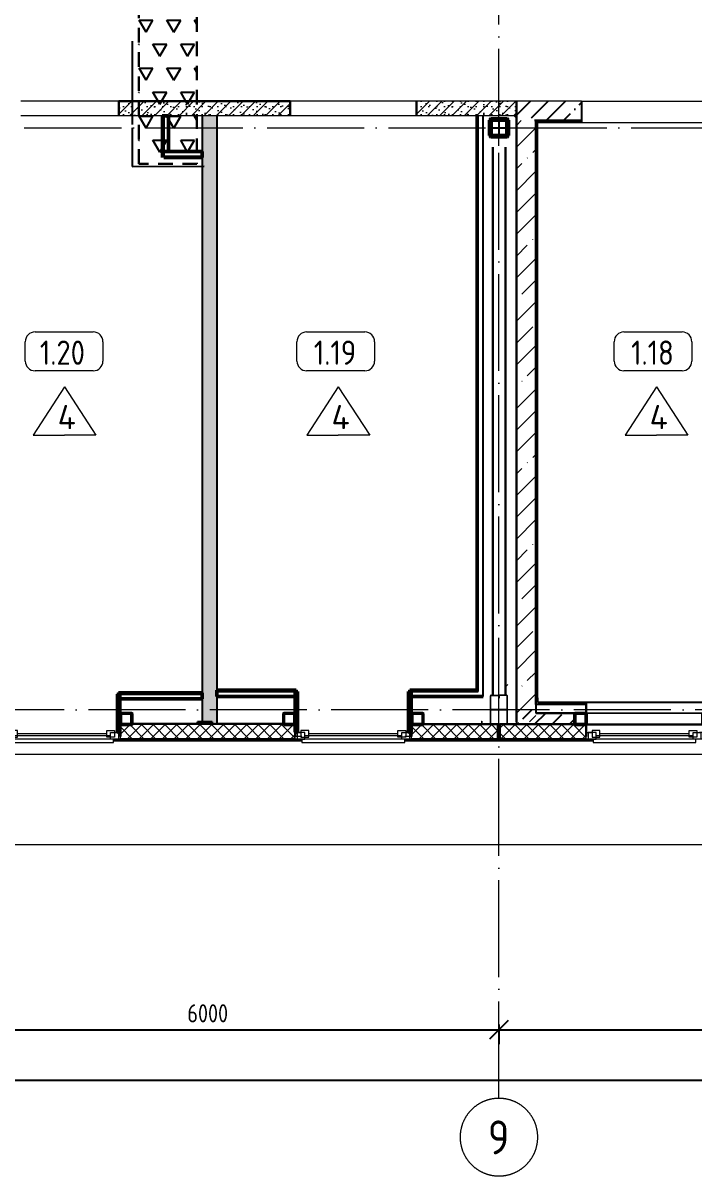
# Model space of a CAD drawing. Header units: millimetres. Extents: x 2559584 to 2748503, y -688364 to -611007.
# Drawn here: x 2714883 to 2721794, y -646354 to -634466 of the extents above; entities that cross this region are included whole.
import ezdxf

# ---------------------------------------------------------------- set-up
doc = ezdxf.new("R2010")
doc.units = ezdxf.units.MM
doc.header["$LTSCALE"] = 50
for name, pattern in [('_ШПТ__20_т__2_5__Линия сетки', [25, 20, -2.5, 0, -2.5]), ('_ШТР__3__2__Невидимые', [5, 3, -2]), ('CENTER', [50.8, 31.75, -6.35, 6.35, -6.35]), ('GOST2.303 5', [24, 20, -1.5, 1, -1.5]), ('невидимаяX2', [19.05, 12.7, -6.35])]:
    doc.linetypes.add(name, pattern=pattern)
doc.layers.get('Defpoints').update_dxf_attribs({"color": 4})
for name, color, linetype in [('_1-1_ Внутренние стены', 7, 'Continuous'), ('расположение плит', 7, 'Continuous'), ('фундаменты кж', 7, 'Continuous')]:
    doc.layers.add(name, color=color, linetype=linetype)
for name, color, linetype, lineweight in [('A-Wall', 113, 'Continuous', 50), ('G-ANNO-TTLB', 7, 'Continuous', 30), ('Марки помещений', 7, 'Continuous', 20), ('Обобщенные модели', 7, 'Continuous', 18), ('ОСИ', 251, 'CENTER', 18), ('Перекрытия', 7, 'Continuous', 18), ('Размерные', 45, 'Continuous', 15), ('Размеры', 7, 'Continuous', 9), ('Средние', 142, 'Continuous', 30), ('Стены', 7, 'Continuous', 18), ('Стены разрез', 7, 'Continuous', 30), ('Стены штриховка', 7, 'Continuous', 30), ('Типовые аннотации', 7, 'Continuous', 18)]:
    doc.layers.add(name, color=color, linetype=linetype, lineweight=lineweight)
doc.layers.add('Вспомогательные', color=6, linetype='Continuous', plot=False)
for name, color, linetype, lineweight, true_color in [('Каркас несущий', 7, 'Continuous', 18, 0x800040), ('Каркас_Импост', 7, 'Continuous', 9, 0x804000), ('Линии', 7, 'Continuous', 9, 0x00a600), ('Несущие колонны', 7, 'Continuous', 18, 0x800040), ('Окна', 7, 'Continuous', 9, 0x0080c0), ('Отлив', 7, 'Continuous', 9, 0x008080), ('Скрытые грани', 7, 'Continuous', 18, 0x800040)]:
    doc.layers.add(name, color=color, linetype=linetype, lineweight=lineweight, true_color=true_color)
doc.styles.add('GOST 2.304 type A', font='isocpeur.ttf')
doc.styles.add('GOST Common', font='GOST_Common.ttf', dxfattribs={"width": 0.9, "height": 350})
doc.styles.add('GOST Common_1', font='GOST_Common.ttf', dxfattribs={"width": 0.9, "height": 250})
doc.styles.add('ГОСТ 2.304', font='CS_Gost2304.shx')
doc.dimstyles.new('СПДС', dxfattribs={"dimscale": 100, "dimtxt": 2.5, "dimasz": 2.5, "dimexe": 2, "dimexo": 0.625, "dimgap": 1, "dimtad": 1, "dimdec": 0, "dimtxsty": 'ГОСТ 2.304', "dimblk": 'OBLIQUE', "dimblk1": 'OBLIQUE', "dimblk2": 'OBLIQUE', "dimcen": 2.5, "dimdle": 2, "dimadec": 0, "dimazin": 2, "dimtfac": 0.75, "dimtdec": 4, "dimtmove": 1, "dimatfit": 3, "dimfxl": 1, "dimtfill": 1, "dimtolj": 1, "dimarcsym": 1})
pattern_1 = [(45, (0, -30), (-60.10408, 60.10408), []), (135, (0, -30), (-60.10408, -60.10408), [])]

# ---------------------------------------------------------------- blocks, each defined once
blk = doc.blocks.new('102_Окно_1Створка_Ф_ГОСТ23166-99 - 1160х1750_1170_h-1445330-_О__L1_0_000_')
at = {"layer": 'Каркас_Импост', "color": 7, "lineweight": 18}
for p, q in [((-638.1, 475), (-638.1, 405)), ((-638.1, 475), (-603.1, 475)), ((-638.1, 405), (-603.1, 405)), ((-618.1, 475), (-538.1, 475)), ((-618.1, 405), (-618.1, 475)), ((-618.1, 475), (-538.1, 475)), ((-618.1, 405), (-618.1, 475)), ((-538.1, 405), (-618.1, 405)), ((-578.1, 405), (-618.1, 405)), ((-578.1, 385), (-578.1, 455)), ((-578.1, 455), (-498.1, 455)), ((-498.1, 385), (-578.1, 385)), ((-538.1, 475), (-538.1, 405)), ((-538.1, 475), (-538.1, 455)), ((-538.1, 440), (461.9, 440)), ((-498.1, 455), (-498.1, 385)), ((-498.1, 420), (421.9, 420)), ((421.9, 455), (421.9, 385)), ((501.9, 455), (421.9, 455)), ((421.9, 385), (501.9, 385)), ((541.9, 475), (461.9, 475)), ((461.9, 475), (461.9, 405)), ((461.9, 475), (461.9, 455)), ((541.9, 475), (461.9, 475)), ((461.9, 405), (541.9, 405)), ((501.9, 385), (501.9, 455)), ((541.9, 405), (501.9, 405)), ((561.9, 475), (526.9, 475)), ((561.9, 405), (526.9, 405)), ((541.9, 405), (541.9, 475)), ((541.9, 405), (541.9, 475)), ((561.9, 475), (561.9, 405))]:
    blk.add_line(p, q, dxfattribs=at)
at = {"layer": 'Отлив', "color": 7}
for p, q in [((491.9, 510), (-568.1, 510)), ((-568.1, 510), (-568.1, 475)), ((491.9, 475), (491.9, 510)), ((-568.1, 475), (491.9, 475))]:
    blk.add_line(p, q, dxfattribs=at)
blk = doc.blocks.new('243_КолоннаНесущая_Труба_ГОСТ 30245-2003 - 120x120x5-1251786-_О__L1_0_000_')
at = {"layer": 'Несущие колонны', "color": 7, "lineweight": 40}
for p, q in [((-60, 51), (-60, -51)), ((-55, -51), (-55, 51)), ((51, 60), (-51, 60)), ((-51, 55), (51, 55)), ((55, 51), (55, -51)), ((60, -51), (60, 51)), ((51, -55), (-51, -55)), ((-51, -60), (51, -60))]:
    blk.add_line(p, q, dxfattribs=at)
for centre, radius, start, end in [((-51, 51), 9, 90, 180), ((-51, 51), 4, 90, 180), ((51, 51), 9, 0, 90), ((51, 51), 4, 0, 90), ((-51, -51), 9, 180, 270), ((-51, -51), 4, 180, 270), ((51, -51), 9, 270, 360), ((51, -51), 4, 270, 0)]:
    blk.add_arc(centre, radius, start, end, dxfattribs=at)
blk = doc.blocks.new('243_КолоннаНесущая_Труба_ГОСТ 30245-2003 - 120x120x5-1170525-_О__L1_0_000_')
at = {"layer": 'Несущие колонны', "color": 7, "lineweight": 40}
for p, q in [((-60, 51), (-60, -51)), ((-55, -51), (-55, 51)), ((51, 60), (-51, 60)), ((-51, 55), (51, 55)), ((55, 51), (55, -51)), ((60, -51), (60, 51)), ((51, -55), (-51, -55)), ((-51, -60), (51, -60))]:
    blk.add_line(p, q, dxfattribs=at)
for centre, radius, start, end in [((-51, 51), 9, 90, 180), ((-51, 51), 4, 90, 180), ((51, 51), 9, 0, 90), ((51, 51), 4, 0, 90), ((-51, -51), 9, 180, 270), ((-51, -51), 4, 180, 270), ((51, -51), 9, 270, 360), ((51, -51), 4, 270, 0)]:
    blk.add_arc(centre, radius, start, end, dxfattribs=at)
blk = doc.blocks.new('253_Балка_Труба_ГОСТ 30245-2003 - 120x120x5-1251540-_О__L1_0_000_')
at = {"layer": 'Каркас несущий', "color": 7}
for p, q in [((622, 60), (-552, 60)), ((-552, 51), (-552, 60)), ((-552, -51), (-552, 51)), ((622, 60), (622, 51)), ((622, 51), (622, -51)), ((-552, -60), (-552, -51)), ((-552, -60), (622, -60)), ((622, -51), (622, -60))]:
    blk.add_line(p, q, dxfattribs=at)
at = {"layer": 'Скрытые грани', "color": 7}
for p, q in [((-552, 55), (622, 55)), ((-552, -55), (622, -55))]:
    blk.add_line(p, q, dxfattribs=at)
blk = doc.blocks.new('Ось сетки - Круг_Ø8 мм-6577-_О__L1_0_000_')
at = {"layer": 'ОСИ', "lineweight": 20}
for start, end in [(360, 180), (180, 360)]:
    blk.add_arc((0, 0), 4, start, end, dxfattribs=at)
blk = doc.blocks.new('_Oblique')
at = {"color": 0, "linetype": 'ByBlock', "lineweight": -2}
blk.add_line((-0.5, -0.5), (0.5, 0.5), dxfattribs=at)
blk = doc.blocks.new('*D778')
at = {"layer": 'Defpoints', "color": 0, "ltscale": 75, "transparency": 16777216}
for p in [(0, -3720), (45000, -3720), (45000, -3820)]:
    blk.add_point(p, dxfattribs=at)
at = {"layer": 'Размеры', "color": 0, "lineweight": -2, "ltscale": 75, "transparency": 16777216}
for p, q in [((0, -3767), (0, -3970)), ((45000, -3767), (45000, -3970)), ((-150, -3820), (45150, -3820))]:
    blk.add_line(p, q, dxfattribs=at)
at = {"layer": 'Размеры', "color": 0, "lineweight": -2, "ltscale": 75, "transparency": 16777216, "xscale": 187.5, "yscale": 187.5, "zscale": 187.5, "rotation": 180}
blk.add_blockref('_Oblique', (0, -3820), dxfattribs=at)
at = {"layer": 'Размеры', "color": 0, "lineweight": -2, "ltscale": 75, "transparency": 16777216, "xscale": 187.5, "yscale": 187.5, "zscale": 187.5}
blk.add_blockref('_Oblique', (45000, -3820), dxfattribs=at)
at = {"layer": 'Размеры', "color": 0, "ltscale": 75, "transparency": 16777216, "insert": (22500, -3651), "char_height": 187.5, "width": 239.08, "attachment_point": 5, "style": 'ГОСТ 2.304', "bg_fill": 3, "box_fill_scale": 1.1, "bg_fill_color": 256, "bg_fill_true_color": 13158600, "bg_fill_transparency": 0}
blk.add_mtext('\\A1;45000', dxfattribs=at)
blk = doc.blocks.new('*D786')
at = {"layer": 'Defpoints', "color": 0, "ltscale": 75, "transparency": 16777216}
for p in [(33000, -3200), (39000, -3200), (39000, -3300)]:
    blk.add_point(p, dxfattribs=at)
at = {"layer": 'Размеры', "color": 0, "lineweight": -2, "ltscale": 75, "transparency": 16777216}
for p, q in [((32850, -3300), (39150, -3300)), ((33000, -3247), (33000, -3450)), ((39000, -3247), (39000, -3450))]:
    blk.add_line(p, q, dxfattribs=at)
at = {"layer": 'Размеры', "color": 0, "lineweight": -2, "ltscale": 75, "transparency": 16777216, "xscale": 187.5, "yscale": 187.5, "zscale": 187.5, "rotation": 180}
blk.add_blockref('_Oblique', (33000, -3300), dxfattribs=at)
at = {"layer": 'Размеры', "color": 0, "lineweight": -2, "ltscale": 75, "transparency": 16777216, "xscale": 187.5, "yscale": 187.5, "zscale": 187.5}
blk.add_blockref('_Oblique', (39000, -3300), dxfattribs=at)
at = {"layer": 'Размеры', "color": 0, "ltscale": 75, "transparency": 16777216, "insert": (36000, -3131), "char_height": 187.5, "width": 186.23, "attachment_point": 5, "style": 'ГОСТ 2.304', "bg_fill": 3, "box_fill_scale": 1.1, "bg_fill_color": 256, "bg_fill_true_color": 13158600, "bg_fill_transparency": 0}
blk.add_mtext('\\A1;6000', dxfattribs=at)
blk = doc.blocks.new('*D787')
at = {"layer": 'Defpoints', "color": 0, "ltscale": 75, "transparency": 16777216}
for p in [(39000, -3200), (45000, -3200), (45000, -3300)]:
    blk.add_point(p, dxfattribs=at)
at = {"layer": 'Размеры', "color": 0, "lineweight": -2, "ltscale": 75, "transparency": 16777216}
for p, q in [((38850, -3300), (45150, -3300)), ((39000, -3247), (39000, -3450)), ((45000, -3247), (45000, -3450))]:
    blk.add_line(p, q, dxfattribs=at)
at = {"layer": 'Размеры', "color": 0, "lineweight": -2, "ltscale": 75, "transparency": 16777216, "xscale": 187.5, "yscale": 187.5, "zscale": 187.5, "rotation": 180}
blk.add_blockref('_Oblique', (39000, -3300), dxfattribs=at)
at = {"layer": 'Размеры', "color": 0, "lineweight": -2, "ltscale": 75, "transparency": 16777216, "xscale": 187.5, "yscale": 187.5, "zscale": 187.5}
blk.add_blockref('_Oblique', (45000, -3300), dxfattribs=at)
at = {"layer": 'Размеры', "color": 0, "ltscale": 75, "transparency": 16777216, "insert": (42000, -3131), "char_height": 187.5, "width": 186.23, "attachment_point": 5, "style": 'ГОСТ 2.304', "bg_fill": 3, "box_fill_scale": 1.1, "bg_fill_color": 256, "bg_fill_true_color": 13158600, "bg_fill_transparency": 0}
blk.add_mtext('\\A1;6000', dxfattribs=at)
blk = doc.blocks.new('050_Марка_Помещение_ОдноЗначение - Номер в прямоугольнике-676399-_О__L1_0_000_')
at = {"layer": 'Типовые аннотации', "color": 0, "lineweight": 9}
for p, q in [((-3, 2), (3, 2)), ((-4, -1), (-4, 1)), ((4, 1), (4, -1)), ((3, -2), (-3, -2))]:
    blk.add_line(p, q, dxfattribs=at)
for centre, start, end in [((-3, 1), 90, 180), ((3, 1), 360, 90), ((-3, -1), 180, 270), ((3, -1), 270, 0)]:
    blk.add_arc(centre, 1, start, end, dxfattribs=at)
blk = doc.blocks.new('к4')
at = {"color": 0, "linetype": 'Continuous', "lineweight": 60, "ltscale": 150}
for p, q in [((4150608, 536606), (4150608, 536766)), ((4150613, 536606), (4150613, 536766)), ((4150618, 536776), (4150778, 536776)), ((4150618, 536771), (4150778, 536771)), ((4150783, 536766), (4150783, 536606)), ((4150788, 536766), (4150788, 536606)), ((4150778, 536601), (4150618, 536601)), ((4150778, 536596), (4150618, 536596))]:
    blk.add_line(p, q, dxfattribs=at)
at = {"color": 0, "linetype": 'GOST2.303 5', "lineweight": 25, "ltscale": 150}
for p, q in [((4150698, 536778), (4150698, 536594)), ((4150606, 536686), (4150790, 536686))]:
    blk.add_line(p, q, dxfattribs=at)
at = {"color": 0, "linetype": 'Continuous', "lineweight": 60, "ltscale": 150}
for centre, radius, start, end in [((4150618, 536766), 10, 90, 180), ((4150618, 536766), 5, 90, 180), ((4150778, 536766), 10, 0, 90), ((4150778, 536766), 5, 0, 90), ((4150618, 536606), 10, 180, 270), ((4150618, 536606), 5, 180, 270), ((4150778, 536606), 5, 270, 0), ((4150778, 536606), 10, 270, 0)]:
    blk.add_arc(centre, radius, start, end, dxfattribs=at)
at = {"layer": 'Вспомогательные', "color": 0, "ltscale": 10}
blk.add_line((4150613, 536686), (4150783, 536686), dxfattribs=at)
blk = doc.blocks.new('к3')
at = {"color": 0, "linetype": 'ByBlock', "lineweight": -2, "ltscale": 200}
for p, q in [((4147418, 542806), (4147418, 542828)), ((4147421, 542806), (4147421, 542828)), ((4147426, 542836), (4147505, 542836)), ((4147426, 542833), (4147505, 542833)), ((4147510, 542828), (4147510, 542544)), ((4147513, 542828), (4147513, 542544)), ((4147683, 542828), (4147683, 542544)), ((4147686, 542828), (4147686, 542544)), ((4147770, 542836), (4147691, 542836)), ((4147770, 542833), (4147691, 542833)), ((4147775, 542806), (4147775, 542828)), ((4147778, 542806), (4147778, 542828)), ((4147418, 542806), (4147421, 542806)), ((4147778, 542806), (4147775, 542806)), ((4147518, 542539), (4147589, 542539)), ((4147518, 542536), (4147589, 542536)), ((4147594, 542544), (4147594, 542567)), ((4147594, 542567), (4147597, 542567)), ((4147597, 542544), (4147597, 542567)), ((4147599, 542544), (4147599, 542567)), ((4147602, 542567), (4147599, 542567)), ((4147602, 542544), (4147602, 542567)), ((4147678, 542539), (4147607, 542539)), ((4147678, 542536), (4147607, 542536))]:
    blk.add_line(p, q, dxfattribs=at)
for centre, radius, start, end in [((4147426, 542828), 8, 90, 180), ((4147426, 542828), 5, 90, 180), ((4147505, 542828), 8, 0, 90), ((4147505, 542828), 5, 0, 90), ((4147691, 542828), 8, 90, 180), ((4147691, 542828), 5, 90, 180), ((4147770, 542828), 8, 0, 90), ((4147770, 542828), 5, 0, 90), ((4147518, 542544), 8, 180, 270), ((4147518, 542544), 5, 180, 270), ((4147589, 542544), 8, 270, 0), ((4147589, 542544), 5, 270, 0), ((4147607, 542544), 8, 180, 270), ((4147607, 542544), 5, 180, 270), ((4147678, 542544), 5, 270, 0), ((4147678, 542544), 8, 270, 0)]:
    blk.add_arc(centre, radius, start, end, dxfattribs=at)
at = {"layer": 'Вспомогательные', "color": 0, "ltscale": 10}
for p, q in [((4147690, 542836), (4147505, 542836)), ((4147683, 542686), (4147513, 542686))]:
    blk.add_line(p, q, dxfattribs=at)
blk = doc.blocks.new('*U676')
at = {"layer": 'A-Wall', "linetype": 'Continuous', "lineweight": 18}
h = blk.add_hatch(dxfattribs=at)
h.set_pattern_fill('', color=30, scale=300, angle=-90, style=0, pattern_type=0)
h.set_pattern_definition([])
h.paths.add_polyline_path([(-12, 12), (0, 0), (419, 0), (419, 12)], flags=0)
at = {"layer": 'A-Wall', "color": 8, "linetype": 'Continuous', "lineweight": 50}
for p, q in [((419, 12), (-12, 12)), ((419, -50), (419, 12)), ((50, -50), (419, -50))]:
    blk.add_line(p, q, dxfattribs=at)
at = {"layer": 'A-Wall', "color": 11, "linetype": 'Continuous', "lineweight": 25}
for p, q in [((419, 0), (0, 0)), ((0, 0), (0, -50)), ((0, 0), (419, 0))]:
    blk.add_line(p, q, dxfattribs=at)
blk = doc.blocks.new('*U677')
at = {"layer": 'A-Wall', "linetype": 'Continuous', "lineweight": 18}
h = blk.add_hatch(dxfattribs=at)
h.set_pattern_fill('', color=30, scale=300, angle=180, style=0, pattern_type=0)
h.set_pattern_definition([])
h.paths.add_polyline_path([(398, 12), (0, 12), (0, 0), (398, 0)], flags=0)
at = {"layer": 'A-Wall', "color": 8, "linetype": 'Continuous', "lineweight": 50}
for p, q in [((398, 12), (0, 12)), ((0, 12), (0, -50)), ((398, 0), (398, 12)), ((0, -50), (385, -50))]:
    blk.add_line(p, q, dxfattribs=at)
at = {"layer": 'A-Wall', "color": 11, "linetype": 'Continuous', "lineweight": 25}
for p, q in [((398, 0), (0, 0)), ((0, 0), (398, 0)), ((398, -50), (398, 0)), ((385, -50), (398, -50))]:
    blk.add_line(p, q, dxfattribs=at)
blk = doc.blocks.new('План')
at = {"layer": '_1-1_ Внутренние стены', "linetype": 'Continuous', "lineweight": 0}
h = blk.add_hatch(dxfattribs=at)
h.set_pattern_fill('ГАЗОБЕТОН_0004', color=8, style=0, pattern_type=2)
h.set_pattern_definition([(45, (78216.71, -4400.17), (-63.63961, 63.63961), []), (90, (78153.07, -4336.53), (-81, 0), [0, -54, 0, -81]), (155, (78216.71, -4272.89), (34.23208, 73.41093), [0, -39.6, 0, -68.4])])
h.paths.add_polyline_path([(35085, 6275), (35085, 6125), (36850, 6125), (36850, 6275)])
h = blk.add_hatch(dxfattribs=at)
h.set_pattern_fill('ГАЗОБЕТОН_0004', color=8, style=0, pattern_type=2)
h.set_pattern_definition([(45, (81281.71, -4400.17), (-63.63961, 63.63961), []), (90, (81218.07, -4336.53), (-81, 0), [0, -54, 0, -81]), (155, (81281.71, -4272.89), (34.23208, 73.41093), [0, -39.6, 0, -68.4])])
h.paths.add_polyline_path([(38150, 6275), (38150, 6125), (39180, 6125), (39180, 6275)])
h = blk.add_hatch(dxfattribs=at)
h.set_pattern_fill('ГАЗОБЕТОН_0004', color=8, style=0, pattern_type=2)
h.set_pattern_definition([(45, (79026.71, -7523.17), (-63.63961, 63.63961), []), (90, (78963.07, -7459.53), (-81, 0), [0, -54, 0, -81]), (155, (79026.71, -7395.89), (34.23208, 73.41093), [0, -39.6, 0, -68.4])])
h.paths.add_polyline_path([(35944.3, -126), (35944.3, 6129), (36094.3, 6129), (36094.3, -126)])
at = {"layer": 'A-Wall', "linetype": 'Continuous', "lineweight": 18}
h = blk.add_hatch(dxfattribs=at)
h.set_pattern_fill('', color=30, scale=300, style=0, pattern_type=0)
h.set_pattern_definition([])
h.paths.add_polyline_path([(38774.8, 6125), (38774.8, 187.2), (38787.3, 187.2), (38787.3, 6125)], flags=0)
h = blk.add_hatch(dxfattribs=at)
h.set_pattern_fill('', color=30, scale=300, style=0, pattern_type=0)
h.set_pattern_definition([])
h.paths.add_polyline_path([(35082.3, 174.2), (35082.3, 161.7), (35944.3, 161.7), (35944.3, 174.2)], flags=0)
h = blk.add_hatch(dxfattribs=at)
h.set_pattern_fill('', color=30, scale=300, style=0, pattern_type=0)
h.set_pattern_definition([])
h.paths.add_polyline_path([(36094.3, 199.7), (36094.3, 187.2), (36912.5, 187.2), (36912.5, 199.7)], flags=0)
h = blk.add_hatch(dxfattribs=at)
h.set_pattern_fill('', color=30, scale=300, style=0, pattern_type=0)
h.set_pattern_definition([])
h.paths.add_polyline_path([(38782.6, 195), (38774.8, 199.7), (38082.3, 199.7), (38082.3, 187.2), (38787.3, 187.2), (38787.3, 199.7)], flags=0)
at = {"layer": 'Стены штриховка', "lineweight": 9}
h = blk.add_hatch(dxfattribs=at)
h.set_pattern_fill('FP_3', color=8, style=0, pattern_type=2)
h.set_pattern_definition([(45, (-2905, 0), (-224.5064, 224.5064), []), (45, (-2680.5, 0), (-224.5064, 224.5064), [396.875, -79.375, 3.353, -76.022])])
h.paths.add_polyline_path([(39380, -125), (39380, 6075), (39180, 6075), (39180, -125)], flags=0)
h = blk.add_hatch(dxfattribs=at)
h.set_pattern_fill('FP_4', color=8, style=0, pattern_type=2)
h.set_pattern_definition([(45, (6, 73), (-106.066, 106.066), [])])
h.paths.add_polyline_path([(39130.5, 246), (39180.5, 246), (39180.5, 258.5), (38881.5, 258.5), (38881.5, 246), (39060.8, 246)], flags=0)
h = blk.add_hatch(dxfattribs=at)
h.set_pattern_fill('FP_5', color=8, style=0, pattern_type=2)
h.set_pattern_definition(pattern_1)
h.paths.add_polyline_path([(38100, -303), (38990, -303), (38990, -157), (38100, -157), (38100, -225.3)], flags=0)
h.paths.add_polyline_path([(36160, -303), (36900, -303), (36900, -157), (35100, -157), (35100, -303), (35953.3, -303)], flags=0)
h.paths.add_polyline_path([(33900, -303), (33900, -157), (33010, -157), (33010, -303), (33885.6, -303)], flags=0)
h = blk.add_hatch(dxfattribs=at)
h.set_pattern_fill('FP_5', color=8, style=0, pattern_type=2)
h.set_pattern_definition(pattern_1)
h.paths.add_polyline_path([(45329.7, -303), (45329.7, -157), (41100, -157), (41100, -303), (45257.8, -303)])
h.paths.add_polyline_path([(39881.9, -303), (39900, -303), (39900, -157), (39010, -157), (39010, -303), (39468.3, -303)])
at = {"layer": 'фундаменты кж'}
h = blk.add_hatch(dxfattribs=at)
h.set_pattern_fill('ANSI35', color=8, scale=40)
edge = h.paths.add_edge_path()
edge.add_line((42100, -35), (41100, -35))
edge.add_line((41100, -35), (41109, -35))
edge.add_line((41109, -35), (41211, -35))
edge.add_arc((41211, -44), 9, 0, 90, ccw=False)
edge.add_line((41220, -44), (41220, -146))
edge.add_line((41220, -146), (42100, -146))
edge.add_line((42100, -146), (42100, -35))
edge = h.paths.add_edge_path()
edge.add_arc((39789, -44), 9, 90, 180, ccw=False)
edge.add_line((39789, -35), (39380, -35))
edge.add_line((39380, -35), (39380, 0))
edge.add_line((39380, 0), (39180, 0))
edge.add_line((39180, 0), (39180, -125))
edge.add_line((39180, -125), (39180, -142))
edge.add_arc((39172, -142), 8, -90, 0, ccw=False)
edge.add_line((39172, -150), (39780.9, -150))
edge.add_arc((39789, -146), 9, 180, 206.3878, ccw=False)
edge.add_line((39780, -146), (39780, -44))
h.paths.add_polyline_path([(39850, 6275), (39165, 6275), (39165, 6075), (39850, 6075)])
at = {"color": 8}
for p, q in [((35220, 6893), (35220, 6463)), ((35220, 6463), (35220, 6033)), ((35085, 6175), (35085, 6195)), ((38150, 6175), (38150, 6195)), ((35944.3, 6125), (35944.3, -146)), ((36094.3, 6125), (36094.3, -146)), ((35220, 6000), (35220, 5601.2)), ((35220, 5601.2), (35965, 5603)), ((39400, 74), (39400, 122)), ((36045, -126), (36020, -126))]:
    blk.add_line(p, q, dxfattribs=at)
at = {"color": 0}
blk.add_line((38837.3, 137.2), (38837.3, 6125), dxfattribs=at)
at = {"layer": 'A-Wall', "color": 0, "linetype": 'Continuous', "lineweight": 50}
for p, q in [((38774.8, 6125), (38774.8, 187.2)), ((35082.3, 161.7), (35069.8, 161.7)), ((35069.8, 161.7), (35069.8, -233)), ((35944.3, 174.2), (35082.3, 174.2)), ((35082.3, 174.2), (35082.3, 111.7)), ((35094.8, -233), (35094.8, 149.2)), ((36912.5, 199.7), (36094.3, 199.7)), ((36900, 174.7), (36900, -233)), ((36912.5, 187.2), (36912.5, 199.7)), ((36925, 187.2), (36912.5, 187.2)), ((36925, -233), (36925, 187.2)), ((38082.3, 187.2), (38069.8, 187.2)), ((38069.8, 187.2), (38069.8, -233)), ((38774.8, 199.7), (38082.3, 199.7)), ((38082.3, 199.7), (38082.3, 137.2)), ((38094.8, -233), (38094.8, 174.7))]:
    blk.add_line(p, q, dxfattribs=at)
at = {"layer": 'A-Wall', "color": 8, "linetype": 'Continuous', "lineweight": 50}
for p, q in [((38787.3, 6125), (38774.8, 6125)), ((35944.3, 111.7), (35944.3, 174.2)), ((36094.3, 199.7), (36094.3, 137.2)), ((36094.3, 137.2), (36912.5, 137.2)), ((38082.3, 137.2), (38837.3, 137.2)), ((35082.3, 111.7), (35944.3, 111.7)), ((35069.8, -233), (35094.8, -233)), ((36900, -233), (36925, -233)), ((38069.8, -233), (38094.8, -233))]:
    blk.add_line(p, q, dxfattribs=at)
at = {"layer": 'A-Wall', "color": 0, "linetype": 'Continuous', "lineweight": 25}
for p, q in [((38787.3, 187.2), (38787.3, 6125)), ((35944.3, 161.7), (35082.3, 161.7)), ((35082.3, 161.7), (35944.3, 161.7)), ((35094.8, 161.7), (35082.3, 161.7)), ((35082.3, 161.7), (35082.3, -233)), ((35082.3, -233), (35082.3, 161.7)), ((35094.8, 149.2), (35094.8, 161.7)), ((36912.5, 187.2), (36094.3, 187.2)), ((36094.3, 187.2), (36912.5, 187.2)), ((36912.5, 187.2), (36900, 187.2)), ((36900, 187.2), (36900, 174.7)), ((36912.5, 187.2), (36900, 187.2)), ((36912.5, -233), (36912.5, 187.2)), ((38787.3, 187.2), (38082.3, 187.2)), ((38082.3, 187.2), (38787.3, 187.2)), ((38094.8, 187.2), (38082.3, 187.2)), ((38082.3, 187.2), (38082.3, -233)), ((38082.3, -233), (38082.3, 187.2)), ((38094.8, 174.7), (38094.8, 187.2))]:
    blk.add_line(p, q, dxfattribs=at)
at = {"layer": 'A-Wall', "color": 11, "linetype": 'Continuous', "lineweight": 25}
for p, q in [((36912.5, 137.2), (36912.5, -233)), ((38774.8, 187.2), (38787.3, 187.2)), ((38787.3, 187.2), (38787.3, 199.7))]:
    blk.add_line(p, q, dxfattribs=at)
at = {"layer": 'G-ANNO-TTLB', "color": 8, "lineweight": 9}
for p, q in [((34523.9, 3330.3), (34200.4, 2829.8)), ((34523.9, 3330.3), (34847.5, 2829.8)), ((37345.1, 3330.3), (37021.6, 2829.8)), ((37345.1, 3330.3), (37668.6, 2829.8)), ((40622.5, 3330.3), (40299, 2829.8)), ((40622.5, 3330.3), (40946, 2829.8)), ((34200.4, 2829.8), (34523.9, 2829.8)), ((34847.5, 2829.8), (34523.9, 2829.8)), ((37021.6, 2829.8), (37345.1, 2829.8)), ((37668.6, 2829.8), (37345.1, 2829.8)), ((40299, 2829.8), (40622.5, 2829.8)), ((40946, 2829.8), (40622.5, 2829.8))]:
    blk.add_line(p, q, dxfattribs=at)
at = {"layer": 'Линии', "color": 8}
blk.add_line((39400, 95), (39400, 6055), dxfattribs=at)
at = {"layer": 'Обобщенные модели', "color": 8}
for p, q in [((36970, -305.1), (35030, -305.1)), ((36970, -307.7), (35030, -307.7)), ((36970, -310.6), (35030, -310.6)), ((36970, -324.9), (35030, -324.9)), ((39970, -305.1), (38030, -305.1)), ((39970, -307.7), (38030, -307.7)), ((39970, -310.6), (38030, -310.6)), ((39970, -324.9), (38030, -324.9)), ((45488.1, -463.1), (20000, -463.1))]:
    blk.add_line(p, q, dxfattribs=at)
at = {"layer": 'ОСИ', "color": 8, "linetype": '_ШПТ__20_т__2_5__Линия сетки'}
for p, q in [((39000, 5814.5), (39000, 13323)), ((39000, -4008), (39000, 5802)), ((47022, 0), (23067.8, 0))]:
    blk.add_line(p, q, dxfattribs=at)
at = {"layer": 'ОСИ', "color": 0, "linetype": '_ШПТ__20_т__2_5__Линия сетки'}
blk.add_line((-4642.5, 6000), (47022, 6000), dxfattribs=at)
at = {"layer": 'Перекрытия', "color": 8}
for p, q in [((38990, -155), (39010, -155)), ((46395, -1395), (20565, -1395))]:
    blk.add_line(p, q, dxfattribs=at)
at = {"layer": 'Скрытые грани', "color": 8}
for p, q in [((36780.3, -150), (35218.3, -150)), ((38862.8, -150), (38218.3, -150))]:
    blk.add_line(p, q, dxfattribs=at)
at = {"layer": 'Средние', "color": 8, "linetype": 'CENTER', "ltscale": 20}
for p, q in [((38936.5, 150), (38936.5, 5802)), ((39068.5, 150), (39068.5, 5802))]:
    blk.add_line(p, q, dxfattribs=at)
at = {"layer": 'Стены', "color": 8, "linetype": 'невидимаяX2', "ltscale": 10}
for p, q in [((35085, 6275), (34075, 6275)), ((38150, 6275), (36850, 6275)), ((39850, 6275), (41150, 6275)), ((35085, 6125), (34075, 6125)), ((38150, 6125), (36850, 6125)), ((39850, 6055), (41150, 6055))]:
    blk.add_line(p, q, dxfattribs=at)
at = {"layer": 'Стены', "color": 8, "lineweight": 18}
for p, q in [((36850, 6275), (35085, 6275)), ((39850, 6275), (38150, 6275)), ((36850, 6125), (35085, 6125)), ((39180, 6125), (38150, 6125))]:
    blk.add_line(p, q, dxfattribs=at)
at = {"layer": 'Стены', "color": 8}
for p, q in [((41100, -35), (39900, -35)), ((39900, -155), (41100, -155)), ((35100, -305), (35030, -305)), ((36970, -275), (36900, -275)), ((38100, -275), (38030, -275))]:
    blk.add_line(p, q, dxfattribs=at)
at = {"layer": 'Стены разрез', "color": 8}
for p, q in [((36850, 6275), (35085, 6275)), ((35085, 6275), (35085, 6125)), ((36850, 6125), (36850, 6275)), ((38150, 6275), (38150, 6195)), ((38150, 6275), (38150, 6125)), ((39180, -125), (39180, 6275)), ((39380, 54), (39380, 6075)), ((39900, -35), (39900, 74)), ((35100, -35), (35109, -35)), ((36890.8, -35), (36900, -35)), ((38100, -35), (38109, -35)), ((39124.5, 0), (39124.5, -5)), ((39380, -35), (39789, -35)), ((39891, -35), (39900, -35)), ((35100, -125), (35100, -275)), ((36788.8, -146), (35220, -146)), ((35895, -126), (36045, -126)), ((36900, -275), (36900, -125)), ((38100, -125), (38100, -275)), ((38990, -150), (38211, -150)), ((38990, -305), (38990, -155)), ((39789, -150), (39010, -150)), ((39010, -155), (39010, -305)), ((39900, -275), (39900, -125)), ((35100, -305), (36900, -305)), ((38100, -305), (38990, -305)), ((39010, -305), (39900, -305))]:
    blk.add_line(p, q, dxfattribs=at)
at = {"layer": 'Стены штриховка', "color": 8, "lineweight": 9}
for p, q in [((36900, -148), (35105.5, -148)), ((38990, -152), (38100, -152)), ((39900, -152), (39010, -152)), ((36900, -303), (35100, -303)), ((38990, -303), (38100, -303)), ((39900, -303), (39010, -303))]:
    blk.add_line(p, q, dxfattribs=at)
at = {"layer": 'фундаменты кж', "color": 8}
for p, q in [((39850, 6275), (39850, 6075)), ((39850, 6075), (39365, 6075)), ((39850, 6075), (39850, 6055)), ((39850, 6055), (39385, 6055)), ((39380, 54), (39380, -35)), ((39400, 54), (39380, 54)), ((42100, 74), (39400, 74)), ((39900, 54), (39400, 54)), ((35895, -146), (35895, -126)), ((36045, -126), (36045, -146))]:
    blk.add_line(p, q, dxfattribs=at)
at = {"layer": 'A-Wall', "color": 8, "linetype": 'Continuous', "lineweight": 50, "ltscale": 75}
for name, p, rotation in [('*U676', (35546.4, 5705.8), 90), ('*U677', (35944.3, 5705.8), 180)]:
    blk.add_blockref(name, p, dxfattribs=dict(at, rotation=rotation))
at = {"layer": 'Каркас несущий', "color": 8, "rotation": 180.0048683288068}
blk.add_blockref('253_Балка_Труба_ГОСТ 30245-2003 - 120x120x5-1251540-_О__L1_0_000_', (40535, -95), dxfattribs=at)
at = {"layer": 'Марки помещений', "color": 8, "xscale": 99.99999999999993, "yscale": 99.99999999999993, "zscale": 99.99999999999993}
for p in [(34520.6, 3694.6), (37319.1, 3694.6), (40587.4, 3694.6)]:
    blk.add_blockref('050_Марка_Помещение_ОдноЗначение - Номер в прямоугольнике-676399-_О__L1_0_000_', p, dxfattribs=at)
at = {"layer": 'Несущие колонны', "color": 8}
for name, p in [('243_КолоннаНесущая_Труба_ГОСТ 30245-2003 - 120x120x5-1251786-_О__L1_0_000_', (35160, -95)), ('243_КолоннаНесущая_Труба_ГОСТ 30245-2003 - 120x120x5-1251786-_О__L1_0_000_', (36839.8, -95)), ('243_КолоннаНесущая_Труба_ГОСТ 30245-2003 - 120x120x5-1251786-_О__L1_0_000_', (38160, -95)), ('243_КолоннаНесущая_Труба_ГОСТ 30245-2003 - 120x120x5-1170525-_О__L1_0_000_', (39840, -95))]:
    blk.add_blockref(name, p, dxfattribs=at)
at = {"layer": 'Окна', "color": 8, "rotation": 180}
for p in [(34461.9, 170), (37461.9, 170), (40461.9, 170)]:
    blk.add_blockref('102_Окно_1Створка_Ф_ГОСТ23166-99 - 1160х1750_1170_h-1445330-_О__L1_0_000_', p, dxfattribs=at)
at = {"layer": 'ОСИ', "color": 8, "lineweight": 20, "xscale": 99.99999999999993, "yscale": 99.99999999999993, "zscale": 99.99999999999993}
blk.add_blockref('Ось сетки - Круг_Ø8 мм-6577-_О__L1_0_000_', (39000, -4408), dxfattribs=at)
at = {"layer": 'Размерные', "color": 8}
blk.add_blockref('к4', (-4111697.8, -530686.2), dxfattribs=at)
at = {"layer": 'Размерные', "color": 8, "rotation": 180}
blk.add_blockref('к3', (4186597.8, 542686.2), dxfattribs=at)
at = {"layer": 'G-ANNO-TTLB', "color": 8, "lineweight": 9, "char_height": 250, "width": 606.076, "attachment_point": 1, "style": 'GOST 2.304 type A'}
for insert in [(34453.6, 3142.3), (37274.8, 3142.3), (40552.2, 3142.3)]:
    blk.add_mtext('4', dxfattribs=dict(at, insert=insert))
at = {"layer": 'Марки помещений', "color": 8, "lineweight": 9, "char_height": 250, "attachment_point": 1, "style": 'GOST Common_1'}
for s, insert, width in [('1.20', (34270.7, 3806.7), 606.076), ('1.19', (37093, 3806.7), 548.354), ('1.18', (40361.4, 3806.7), 548.354)]:
    blk.add_mtext(s, dxfattribs=dict(at, insert=insert, width=width))
at = {"layer": 'ОСИ', "color": 8, "insert": (38886.2, -4235.4), "char_height": 350, "width": 274.177, "attachment_point": 1, "style": 'GOST Common'}
blk.add_mtext('\\fGOST Common|b0|i0|c204|p34|;\\W.9;9', dxfattribs=at)
at = {"layer": 'Размеры', "color": 8, "ltscale": 75}
for base, p1, p2, picture, middle in [((39000, -3299.9), (33000, -3199.9), (39000, -3199.9), '*D786', (36000, -3131.2)), ((45000, -3820), (0, -3720), (45000, -3720), '*D778', (22500, -3651.3))]:
    dim = blk.add_linear_dim(base=base, p1=p1, p2=p2, dimstyle='СПДС', override={"dimscale": 75}, dxfattribs=at)
    dim.commit()
    dim.dimension.update_dxf_attribs({"geometry": picture, "text_midpoint": middle})
dim = blk.add_linear_dim(base=(45000, -3299.9), p1=(39000, -3199.9), p2=(45000, -3199.9), dimstyle='СПДС', override={"dimscale": 75}, dxfattribs=at)
dim.commit()
dim.dimension.update_dxf_attribs({"geometry": '*D787', "text_midpoint": (42000, -3131.2)})

msp = doc.modelspace()

# ---------------------------------------------------------------- block references
at = {"layer": 'расположение плит', "color": 8}
msp.add_blockref('План', (2680785.5, -641545.9), dxfattribs=at)

# ---------------------------------------------------------------- next in the draw order: hatches: boundary and pattern name
at = {"linetype": '_ШТР__3__2__Невидимые'}
h = msp.add_hatch(dxfattribs=at)
h.set_pattern_fill('TRIANG', color=256, scale=30)
h.set_pattern_definition([(60, (-3619.12, -11438.42), (-142.875, 247.46676), [142.875, -142.875]), (120, (-3619.12, -11438.42), (-285.75, 2e-07), [142.875, -142.875]), (0, (-3690.55, -11314.7), (142.875, 247.466759), [142.875, -142.875])])
h.paths.add_polyline_path([(2716929.4, -631000.9), (2713049.4, -631000.9), (2713049.4, -629395.9), (2712449.4, -629395.9), (2712449.4, -631000.9), (2709574.4, -631000.9), (2709574.4, -629395.9), (2708674.4, -629395.9), (2708674.4, -631600.9), (2712449.4, -631600.9), (2712449.4, -634005.9), (2716074.4, -634005.9), (2716074.4, -635915.9), (2716674.4, -635915.9), (2716674.4, -633405.9), (2713049.4, -633405.9), (2713049.4, -631600.9), (2716929.4, -631600.9)])

# ---------------------------------------------------------------- next in the draw order: linework, layer by layer
at = {"color": 0, "linetype": '_ШТР__3__2__Невидимые', "lineweight": 30}
msp.add_lwpolyline([(2716674.4, -633405.9), (2716674.4, -635915.9), (2716074.4, -635915.9), (2716074.4, -634005.9), (2712449.4, -634005.9), (2712449.4, -631600.9), (2708674.4, -631600.9), (2708674.4, -629395.9), (2709574.4, -629395.9), (2709574.4, -631000.9), (2712449.4, -631000.9), (2712449.4, -629395.9), (2713049.4, -629395.9), (2713049.4, -631000.9), (2716929.4, -631000.9), (2716929.4, -631600.9), (2713049.4, -631600.9), (2713049.4, -633405.9)], close=True, dxfattribs=at)

doc.saveas('drawing.dxf')
